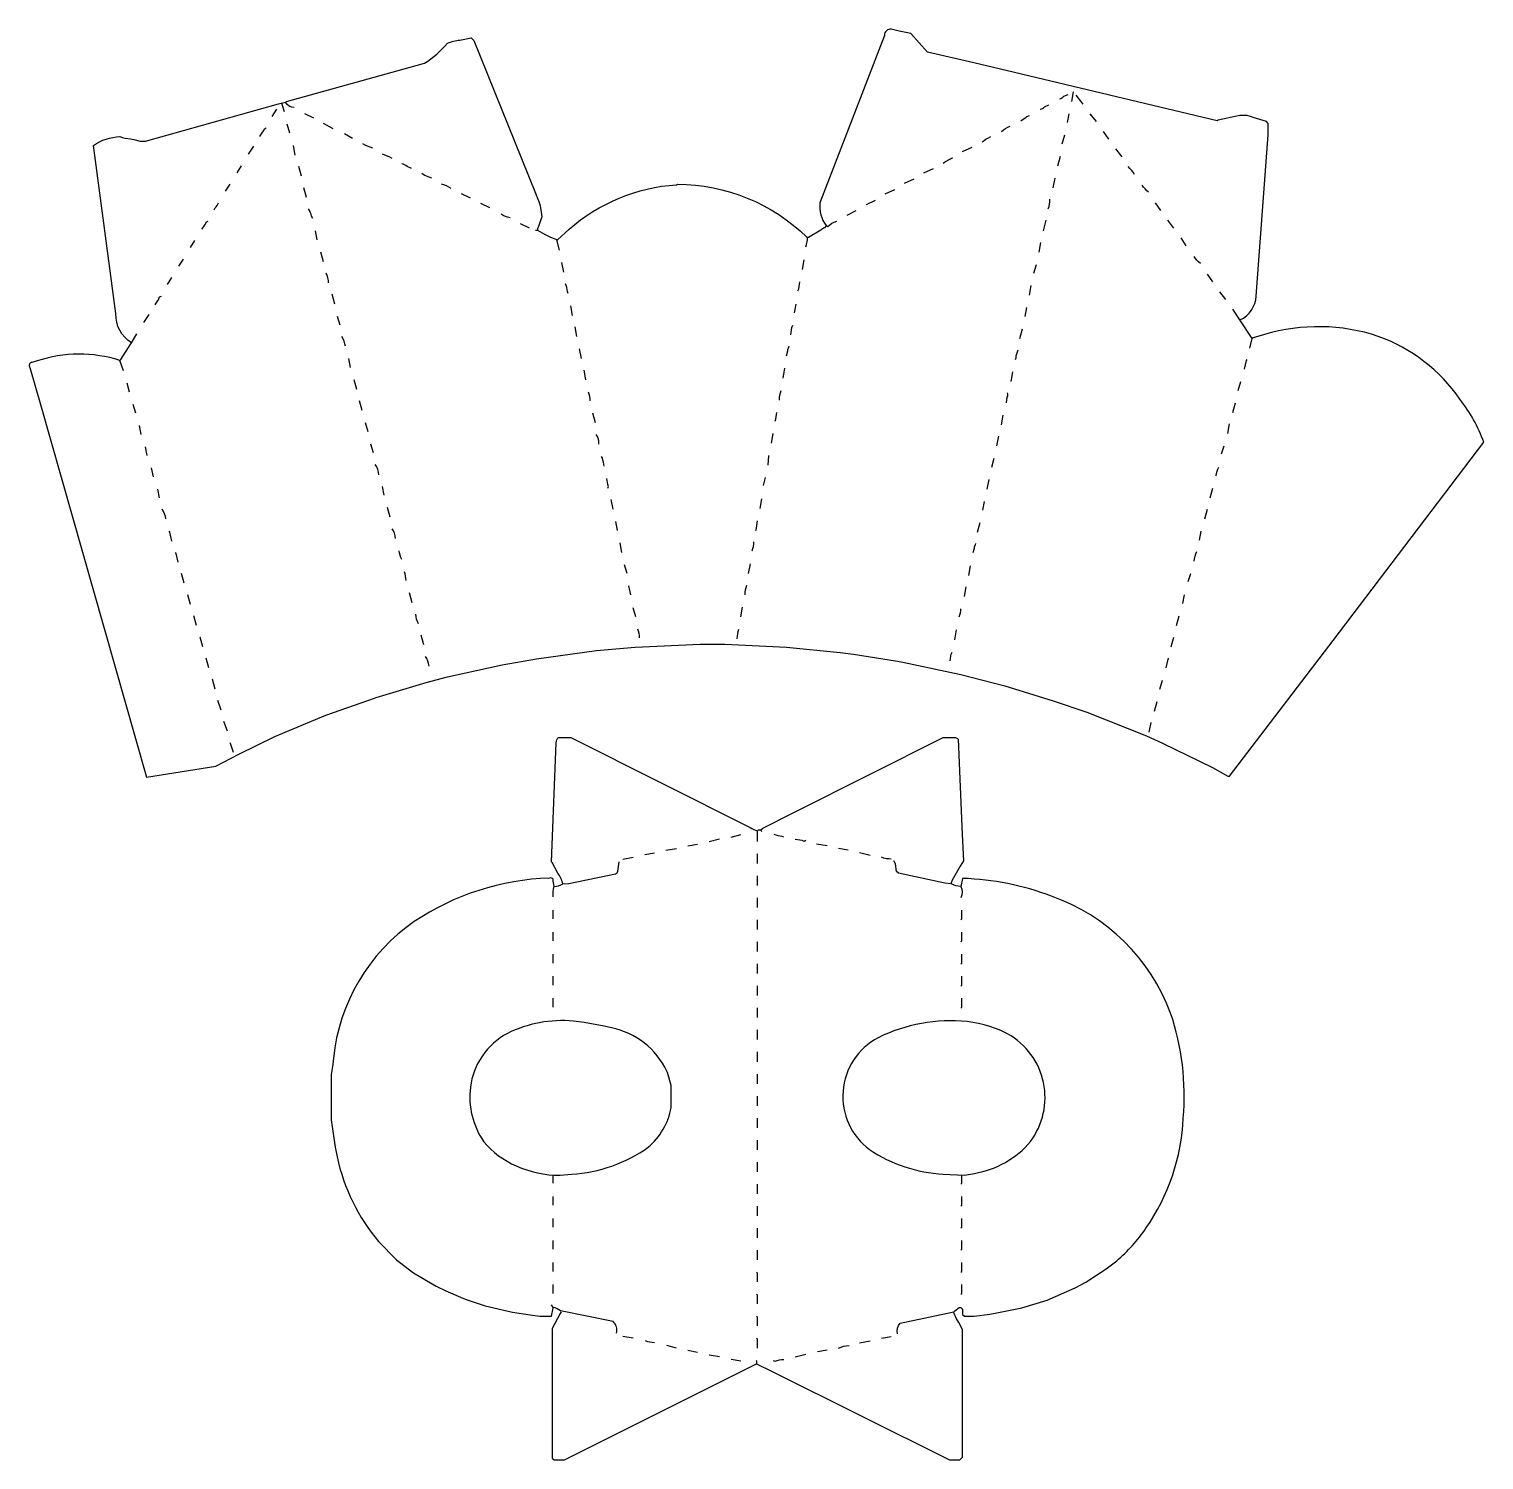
# Model space of a CAD drawing. Extents: x 86 to 1738, y 84 to 1708.
import ezdxf

# ---------------------------------------------------------------- set-up
doc = ezdxf.new("R2010")
doc.units = 0
doc.layers.get('0').update_dxf_attribs({"linetype": 'CONTINUOUS'})

msp = doc.modelspace()

# ---------------------------------------------------------------- linework, layer by layer
at = {"color": 250, "linetype": 'CONTINUOUS'}
for points in [[(1461, 1378, 0.270604), (1479.544828, 1405.037931), (1493, 1588), (1493, 1601), (1491, 1603), (1475.9, 1607.7), (1474.1, 1608.3), (1469, 1610), (1461, 1610), (1436.076923, 1604.615385), (1435, 1604), (1188.923077, 1662.615385), (1158.911765, 1669.647059), (1106, 1682), (1087, 1703), (1073.923077, 1705.615385), (1065, 1708, 0.446685), (1057.2, 1700.9), (984, 1511, 0.202575), (991, 1485)], [(202, 1352, -0.272678), (184.42, 1385.06), (159, 1576, -0.14615), (189, 1586, 0.06311), (201.076923, 1583.384615), (204.923077, 1582.615385), (212, 1581), (218, 1581), (368.911765, 1623.352941), (377, 1625), (378.1, 1625.7), (532.088235, 1668.647059), (534.911765, 1669.352941, 0.070497), (561, 1692, -0.073578), (575.076923, 1695.615385), (588, 1698), (591, 1695), (660.8, 1521.9), (663.7, 1514.9, -0.077422), (668, 1495), (664.8, 1485.1, 0.105047), (663, 1480)], [(387, 1619, -0.305902), (377, 1625)], [(1234, 1617, 0.129316), (1239.1, 1619.8), (1244, 1622)], [(1256, 1629, 0.129316), (1261.1, 1631.8), (1266, 1634)], [(1212, 1604), (1218, 1608, -0.120666), (1222, 1610)], [(348, 1586), (351, 1591, 0.120666), (353, 1595), (355, 1596)], [(1190, 1592, -0.066639), (1200, 1598)], [(476, 1573, -0.082621), (465, 1578)], [(1168, 1580, -0.066639), (1178, 1586)], [(498, 1561, 0.083384), (487, 1566)], [(520, 1550), (515.153846, 1552.230769, 0.1606), (509, 1555)], [(1124, 1556, -0.08362), (1135, 1562)], [(543, 1539, -0.082621), (532, 1544)], [(1341, 1543, 0.08849), (1334, 1552)], [(565, 1527, 0.083384), (554, 1532)], [(661, 1480), (663, 1480, 0.068001), (686, 1469), (699, 1481, -0.161968), (820.964706, 1531.458824), (822, 1532, -0.193777), (969, 1472), (971, 1472), (984.9, 1480.2), (986, 1481, -0.120666), (990, 1483), (991, 1485), (993, 1484, -0.119375), (1003, 1490)], [(1357, 1523, -0.085249), (1350, 1531)], [(296, 1503), (297, 1505, 0.084647), (301, 1511)], [(408, 1493), (406.7, 1495.9, 0.079845), (403, 1504)], [(282, 1481), (284.2, 1483.9, 0.102096), (287, 1489), (289, 1490)], [(632, 1494, -0.150052), (622, 1498)], [(968, 1461, 0.078284), (970, 1472)], [(1416, 1442, -0.085249), (1409, 1450)], [(426, 1420, 0.100044), (423, 1431)], [(959, 1411, 0.09779), (961, 1421)], [(229, 1395), (232, 1400, 0.120666), (234, 1404), (236, 1405)], [(698, 1408), (697.384615, 1410.076923, 0.075753), (695, 1419)], [(951, 1361, -0.078284), (953, 1372)], [(193, 1320), (189, 1332, 0.156801), (94.911765, 1331.352941), (89.1, 1329.7, 0.618703), (86.647059, 1323.911765), (98.647059, 1281.911765), (219, 859), (297.932432, 871.405405), (323.9, 885.2), (364.9, 905.2), (422.9, 929.2), (424.1, 929.7), (478.1, 948.7), (479.9, 949.3), (536.911765, 966.352941), (561.088235, 972.647059), (622.923077, 986.384615), (661.932432, 993.405405), (730.044554, 1002.554455), (773.964706, 1006.458824), (848, 1010), (876, 1010), (945.969027, 1006.535398), (1007.053846, 1000.430769), (1021.946154, 998.569231), (1071.923077, 990.615385), (1077.932432, 989.594595), (1143.911765, 975.647059), (1193.911765, 962.647059), (1248.9, 945.7), (1286.9, 932.7), (1354.9, 905.7), (1372.9, 897.7), (1429.9, 869.8), (1447, 860), (1449, 860), (1566.8, 1014.1), (1738, 1239, 0.079207), (1710.76, 1287.82, 0.154927), (1618.1, 1359.3, 0.152846), (1488.911765, 1361.352941), (1476.1, 1357.7), (1475, 1357)], [(445, 1348, 0.129625), (441, 1359)], [(938, 1287, -0.106907), (940, 1298)], [(1196, 1284), (1196.647059, 1290.088235, 0.242854), (1197, 1295)], [(733, 1237, 0.180261), (730, 1248)], [(739, 1212), (738.384615, 1214.076923, 0.075753), (736, 1223)], [(483, 1202, 0.145404), (479, 1214)], [(1434, 1201, -0.084719), (1437, 1211)], [(241, 1152, 0.129625), (237, 1163)], [(502, 1130, 0.129625), (498, 1141)], [(907, 1116, 0.063906), (909, 1126)], [(1158, 1114), (1159.384615, 1118.923077, -0.070651), (1161, 1124)], [(509, 1106, -0.084895), (506, 1116)], [(514, 1082, 0.07216), (512, 1092)], [(528, 1033, -0.107174), (525, 1044)], [(1142, 1041, 0.122524), (1144, 1050)], [(890, 1016, -0.078284), (892, 1027)], [(540, 985, 0.129625), (536, 996)], [(1132, 991, -0.09779), (1134, 1001)], [(318, 887), (315.647059, 893.911765, 0.081676), (314, 898)], [(692, 738, 0.09184), (686.2, 750.1), (679.8, 761.9), (679, 763), (684.479233, 897.980831, -0.199504), (687, 904), (701, 904), (904.82, 801.76, 0.104221), (913, 798), (914, 799), (917, 799), (919, 801), (952.9, 818.2), (954.9, 819.2), (1124, 904), (1138, 904), (1140, 903), (1141, 902), (1145.520767, 793.980831), (1147, 764), (1143.2, 757.9), (1134.2, 741.9, 0.113888), (1133, 738)], [(682, 735, 0.143993), (692, 738), (698.946154, 738.430769), (751.923077, 749.384615, 0.204895), (754.569231, 752.053846), (756, 763)], [(1065, 766, -0.106907), (1054, 768)], [(1144, 735, -0.15537), (1133, 738), (1125.923077, 738.615385), (1073, 750), (1071, 752), (1069.941176, 760.735294), (1068, 764)], [(681, 723, -0.094028), (682, 735, -0.063434), (681, 743, 0.263142), (676.967005, 744.461929, 0.139655), (523, 695, 0.219316), (431.430769, 539.946154), (430.569231, 533.053846), (429, 521), (429, 470), (433.405405, 439.067568), (435.647059, 427.911765, 0.12312), (482.754098, 331.795082), (503, 311), (521.18, 297.24), (524.153846, 295.230769), (548.1, 281.2), (558.9, 275.8), (581.1, 266.3), (603.9, 258.7), (634.923077, 251.615385), (654.946154, 248.569231), (666, 247), (679, 247), (680.8, 256.1), (681, 257)], [(1072, 227, -0.205385), (1074.9, 239.3), (1136, 252), (1137, 253), (1142, 257), (1144, 257), (1146, 255), (1146, 249), (1148, 247), (1159, 247), (1176.946154, 249.430769), (1182.932432, 250.405405), (1213.088235, 256.647059), (1241.9, 265.3), (1273.9, 279.2), (1286.1, 285.8), (1309, 301), (1321, 310, 0.064436), (1354.2, 346.9, 0.143026), (1396.455172, 471.962069, 0.104731), (1382.2, 591.1, 0.222249), (1246.9, 723.8, 0.0837), (1146, 744), (1144, 735, -0.21558), (1144, 722)], [(689, 407), (701.964706, 408.458824, 0.142528), (789, 439, 0.173751), (815, 484), (815, 509), (810.7, 523.9), (810.2, 525.1, 0.237442), (747.088235, 574.352941), (739.088235, 576.352941), (716.06, 580.42), (704, 582, 0.139859), (629, 568, 0.244441), (587, 507, 0.185418), (602.243902, 445.195122, 0.119783), (638.9, 417.8, 0.107211), (689, 407)], [(1148, 407), (1154.94, 408.42, 0.173049), (1220.2, 441.9, 0.453669), (1201.1, 565.2, 0.108613), (1151.06, 581.42, 0.13959), (1049.9, 563.2, 0.549172), (1040.18, 436.24, 0.134765), (1124.037931, 408.455172), (1148, 407)], [(753, 228, 0.277479), (749, 241), (689.408759, 253.124088, 0.131585), (681, 257), (679, 260)], [(690, 252), (689, 250), (680, 233), (680, 86), (682, 84), (694, 84), (889.9, 182.2), (912, 193), (928.9, 184.8), (1131, 84), (1143, 84), (1146, 87), (1146, 232), (1141.8, 239.9), (1138.8, 244.9, -0.074583), (1136, 252)], [(796, 217, -0.09779), (786, 219)]]:
    msp.add_lwpolyline(points, format="xyb", dxfattribs=at)
for points in [[(1270, 1626), (1272, 1637)], [(376, 1614), (373, 1624)], [(1283, 1623), (1275, 1633)], [(362, 1609), (367, 1617)], [(409, 1607), (399, 1612)], [(1265, 1602), (1267, 1612)], [(1298, 1603), (1291, 1612)], [(382, 1590), (379, 1600)], [(431, 1595), (420, 1601)], [(453, 1584), (444, 1589)], [(1259, 1578), (1262, 1588)], [(1312, 1583), (1306, 1592)], [(335, 1566), (341, 1575)], [(388, 1565), (386, 1576)], [(1146, 1569), (1157, 1574)], [(1327, 1563), (1320, 1572)], [(322, 1545), (327, 1553)], [(395, 1541), (392, 1552)], [(1080, 1533), (1091, 1538)], [(1102, 1545), (1113, 1550)], [(1249, 1528), (1251, 1539)], [(309, 1524), (314, 1532)], [(401, 1517), (398, 1528)], [(587, 1516), (577, 1521)], [(1058, 1521), (1069, 1526)], [(609, 1505), (599, 1510)], [(1037, 1509), (1047, 1514)], [(1371, 1502), (1365, 1511)], [(654, 1482), (644, 1487)], [(1015, 1497), (1025, 1502)], [(1238, 1479), (1241, 1491)], [(1386, 1482), (1379, 1491)], [(413, 1469), (411, 1479)], [(1400, 1462), (1394, 1471)], [(269, 1460), (274, 1468)], [(420, 1444), (417, 1455)], [(688, 1457), (685, 1469)], [(1233, 1455), (1235, 1466)], [(256, 1439), (261, 1447)], [(693, 1432), (691, 1443)], [(1227, 1431), (1230, 1441)], [(243, 1418), (248, 1426)], [(1430, 1421), (1424, 1430)], [(433, 1396), (430, 1407)], [(1222, 1406), (1224, 1417)], [(1445, 1401), (1438, 1410)], [(703, 1383), (701, 1394)], [(955, 1386), (957, 1396)], [(1217, 1382), (1219, 1392)], [(1472, 1346), (1475, 1357), (1461, 1378), (1453, 1390)], [(216, 1375), (222, 1384)], [(439, 1372), (436, 1382)], [(189, 1332), (190, 1333), (201.2, 1350.9), (202, 1352), (208, 1362)], [(708, 1359), (706, 1370)], [(713, 1334), (711, 1345)], [(451, 1324), (449, 1334)], [(1466, 1322), (1468.352941, 1331.911765), (1469, 1333)], [(200, 1296), (197, 1306)], [(458, 1299), (455, 1310)], [(718, 1310), (716, 1321)], [(1201, 1308), (1203, 1319)], [(1459, 1298), (1462, 1308)], [(207, 1272), (204, 1282)], [(464, 1275), (461, 1286)], [(1453, 1273), (1456, 1284)], [(213, 1248), (211, 1258)], [(471, 1251), (468, 1261)], [(1190, 1259), (1192, 1270)], [(1447, 1249), (1449, 1260)], [(1185, 1235), (1187, 1246)], [(220, 1224), (218, 1234)], [(477, 1227), (474, 1237)], [(925, 1213), (926, 1224)], [(227, 1200), (225, 1210)], [(1179, 1211), (1182, 1221)], [(920, 1190), (922, 1199)], [(1174, 1186), (1176, 1197)], [(234, 1176), (232, 1186)], [(489, 1179), (487, 1189)], [(749, 1163), (747, 1174)], [(916, 1164), (918, 1175)], [(1427, 1176), (1430, 1187)], [(496, 1154), (493, 1165)], [(1169, 1162), (1171, 1172)], [(1421, 1152), (1424, 1163)], [(754, 1139), (752, 1149)], [(248, 1127), (245.647059, 1136.911765), (245, 1138)], [(759, 1114), (757, 1125)], [(1415, 1128), (1417, 1138)], [(255, 1103), (252.647059, 1112.911765), (252, 1114)], [(765, 1090), (762, 1100)], [(1153, 1088), (1155, 1099)], [(262, 1079), (259, 1090)], [(769, 1066), (767, 1076)], [(269, 1055), (266, 1066)], [(521, 1057), (518, 1068)], [(1396, 1056), (1398, 1066)], [(276, 1031), (273, 1042)], [(775, 1041), (772, 1051)], [(894, 1041), (896, 1052)], [(1137, 1015), (1139, 1026)], [(283, 1007), (280, 1018)], [(534, 1009), (531, 1020)], [(290, 983), (287, 994)], [(1377, 983), (1379.352941, 992.911765), (1380, 994)], [(297, 959), (294, 970)], [(1370, 959), (1373, 969)], [(304, 935), (300, 946)], [(1364, 934), (1367, 945)], [(311, 911), (307, 922)], [(1358, 910), (1360, 921)], [(883, 791), (894, 794)], [(918, 797), (917, 799)], [(809, 776), (821, 778)], [(834, 781), (845, 783)], [(1016, 776), (1005, 778)], [(760, 766), (772, 768)], [(785, 771), (796, 773)], [(681, 698), (681, 708)], [(681, 673), (681, 683)], [(681, 648), (681, 658)], [(681, 623), (681, 633)], [(681, 598), (681, 608)], [(681, 398), (681, 407)], [(681, 373), (681, 383)], [(681, 348), (681, 358)], [(681, 323), (681, 333)], [(681, 298), (681, 308)], [(681, 273), (681, 283)], [(772, 222), (760, 224)], [(1029, 217), (1041, 219)], [(1054, 222), (1065, 224)], [(870, 201), (858, 203)], [(981, 207), (992, 209)], [(894, 196), (883, 198)]]:
    msp.add_lwpolyline(points, dxfattribs=at)
at = {"color": 247, "linetype": 'CONTINUOUS'}
for points in [[(1254, 1553), (1257, 1564)], [(1211, 1357), (1214, 1368)], [(942, 1312), (944, 1323)], [(929, 1238), (931, 1249)], [(903, 1090), (905, 1101)], [(1402, 1081), (1405, 1090)], [(1389, 1031), (1392, 1042)], [(1383, 1007), (1386, 1018)]]:
    msp.add_lwpolyline(points, dxfattribs=at)
for points in [[(1243, 1504, 0.14909), (1245, 1515)], [(946, 1337), (947.405405, 1342.932432, -0.07895), (949, 1348)], [(1206, 1333), (1206.615385, 1335.076923, -0.075753), (1209, 1344)], [(933, 1263, 0.063906), (935, 1273)], [(743, 1187), (744, 1189, -0.084195), (742, 1198)], [(911, 1139, 0.078284), (913, 1150)], [(899, 1066, -0.106907), (901, 1077)], [(779, 1017, 0.131581), (777, 1027)], [(1005, 211, -0.079229), (1017, 214)]]:
    msp.add_lwpolyline(points, format="xyb", dxfattribs=at)
at = {"color": 27, "linetype": 'CONTINUOUS'}
for points in [[(964, 1435), (966, 1446)], [(729, 1261), (726, 1272)], [(1440, 1226), (1443, 1235)], [(1148, 1064), (1150, 1075)], [(858, 786), (870, 789)], [(992, 781), (980, 783)], [(1041, 770), (1029, 773)], [(845, 206), (834, 208)], [(956, 201), (968, 204)]]:
    msp.add_lwpolyline(points, dxfattribs=at)
for points in [[(723, 1286, 0.09779), (721, 1296)], [(943, 791), (940.923077, 791.615385, -0.075753), (932, 794)], [(968, 787), (966, 786, 0.09779), (956, 788)], [(912, 193, 0.184026), (912, 197)], [(931, 197), (933, 196, -0.09779), (943, 198)]]:
    msp.add_lwpolyline(points, format="xyb", dxfattribs=at)
at = {"color": 197, "linetype": 'CONTINUOUS'}
for points in [[(1163, 1137), (1166, 1148)], [(821, 211), (810, 214)]]:
    msp.add_lwpolyline(points, dxfattribs=at)
msp.add_lwpolyline([(1409, 1104, -0.100044), (1412, 1115)], format="xyb", dxfattribs=at)
at = {"color": 251, "linetype": 'CONTINUOUS'}
for points in [[(913, 786), (913, 798)], [(913, 761), (913, 772)], [(913, 736), (913, 747)], [(913, 711), (913, 722)], [(913, 686), (913, 697)], [(913, 661), (913, 672)], [(913, 636), (913, 647)], [(913, 611), (913, 622)], [(913, 586), (913, 597)], [(913, 561), (913, 572)], [(913, 536), (913, 547)], [(913, 511), (913, 522)], [(913, 486), (913, 497)], [(913, 461), (913, 472)], [(913, 436), (913, 447)], [(913, 411), (913, 422)], [(913, 386), (913, 397)], [(1144, 397), (1145, 398), (1145, 407)], [(913, 361), (913, 372)], [(913, 336), (913, 347)], [(913, 311), (913, 322)], [(913, 286), (913, 296), (912, 297)], [(913, 261), (913, 271), (912, 272)], [(913, 236), (913, 246), (912, 247)], [(913, 211), (913, 221), (912, 222)]]:
    msp.add_lwpolyline(points, dxfattribs=at)
at = {"color": 252, "linetype": 'CONTINUOUS'}
for points in [[(1144, 697), (1145, 698), (1145, 708)], [(1144, 672), (1145, 673), (1145, 683)], [(1144, 647), (1145, 648), (1145, 658)], [(1144, 622), (1145, 623), (1145, 633)], [(1144, 597), (1145, 598), (1145, 608)], [(1144, 372), (1145, 373), (1145, 383)], [(1144, 347), (1145, 348), (1145, 358)], [(1144, 322), (1145, 323), (1145, 333)], [(1144, 297), (1145, 298), (1145, 308)], [(1144, 272), (1145, 273), (1145, 283)]]:
    msp.add_lwpolyline(points, dxfattribs=at)

doc.saveas('drawing.dxf')
